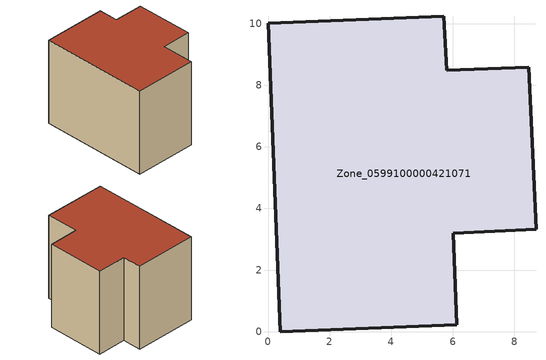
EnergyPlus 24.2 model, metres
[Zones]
Zone_0599100000421071
 floor ground (C_G): 0.4,0 0,10.01 5.71,10.24 5.81,8.49 8.47,8.59 8.7,3.32 6.01,3.19 6.13,0.23 z0
 wall outside (C_F): 5.81,8.49 5.71,10.24 0,10.01 0.4,0 6.13,0.23 6.01,3.19 8.7,3.32 8.47,8.59 5.81,8.49 z0:7.84
 roof outside (C_R): 6.13,0.23 6.01,3.19 8.7,3.32 8.47,8.59 5.81,8.49 5.71,10.24 0,10.01 0.4,0 z7.84
[BUILDING]
Pand.0599100000421071: North Axis=0; Terrain=City; Loads Convergence Tolerance Value=0.04; Temperature Convergence Tolerance Value=0.4; Solar Distribution=FullExterior; Maximum Number of Warmup Days=25; Minimum Number of Warmup Days=1
[Site:Location]
Rotterdam.The.Hague.AP_ZH_NLD Design_Conditions: Latitude=51.96; Longitude=4.45; Time Zone=1; Elevation=-4.5
[SITE:GROUNDTEMPERATURE:BUILDINGSURFACE]
18, 18, 18, 18, 18, 18, 18, 18, 18, 18, 18, 18
[MATERIAL] Thermal Absorptance=0.9; Solar Absorptance=0.7; Visible Absorptance=0.7
Name | Roughness | Thickness | Conductivity | Density | Specific Heat
G.TC.1992-2005 | MediumSmooth | 0.15 | 0.06 | 540 | 1210
F.TC.1992-2005 | Rough | 0.3 | 0.12 | 1920 | 840
R.TC.1992-2005 | MediumRough | 0.2 | 0.08 | 1500 | 1000
[CONSTRUCTION]
C_G: G.TC.1992-2005
C_F: F.TC.1992-2005
C_R: R.TC.1992-2005
[ZONE]
Zone_0599100000421071: Type=1; Multiplier=1; Ceiling Height=Autocalculate; Volume=Autocalculate; Floor Area=autocalculate; Part of Total Floor Area=Yes
[ZONEINFILTRATION:DESIGNFLOWRATE]
Infil_Zone_0599100000421071: Zone or ZoneList or Space or SpaceList=Zone_0599100000421071; Schedule=AlwaysOn; Design Flow Rate Calculation Method=Flow/Area; Flow Rate per Floor Area=0.0015; Constant Term Coefficient=1; Temperature Term Coefficient=0; Velocity Term Coefficient=0; Velocity Squared Term Coefficient=0
[HVACTEMPLATE:ZONE:IDEALLOADSAIRSYSTEM]
Zone_0599100000421071: Maximum Heating Supply Air Temperature=50; Minimum Cooling Supply Air Temperature=13; Maximum Heating Supply Air Humidity Ratio=0.0156; Minimum Cooling Supply Air Humidity Ratio=0.0077; Heating Limit=NoLimit; Cooling Limit=NoLimit; Dehumidification Control Type=ConstantSensibleHeatRatio; Cooling Sensible Heat Ratio=0.7; Dehumidification Setpoint=60; Humidification Control Type=None; Humidification Setpoint=30; Outdoor Air Method=None; Outdoor Air Flow Rate per Person=0.00944; Outdoor Air Flow Rate per Zone Floor Area=0; Outdoor Air Flow Rate per Zone=0; Demand Controlled Ventilation Type=None; Outdoor Air Economizer Type=NoEconomizer; Heat Recovery Type=None; Sensible Heat Recovery Effectiveness=0.7; Latent Heat Recovery Effectiveness=0.65
[ZONECONTROL:THERMOSTAT]
ThermostatControl_Zone_0599100000421071: Zone or ZoneList=Zone_0599100000421071; Control Type Schedule=DualSetpointControlType; Control 1=Thermostat_Zone_0599100000421071; Temperature Difference Between Cutout And Setpoint=0
[THERMOSTATSETPOINT:DUALSETPOINT]
Thermostat_Zone_0599100000421071: Heating Setpoint Temperature Schedule=HeatingSetpoint_Zone_0599100000421071; Cooling Setpoint Temperature Schedule=CoolingSetpoint_Zone_0599100000421071
[SCHEDULE:COMPACT]
HeatingSetpoint_Zone_0599100000421071: Through: 12/31, For: AllDays, Until: 24:00, 21
CoolingSetpoint_Zone_0599100000421071: Through: 12/31, For: AllDays, Until: 24:00, 24
DualSetpointControlType: Through: 12/31, For: AllDays, Until: 24:00, 4
AlwaysOn: Through: 12/31, For: AllDays, Until: 24:00, 1
